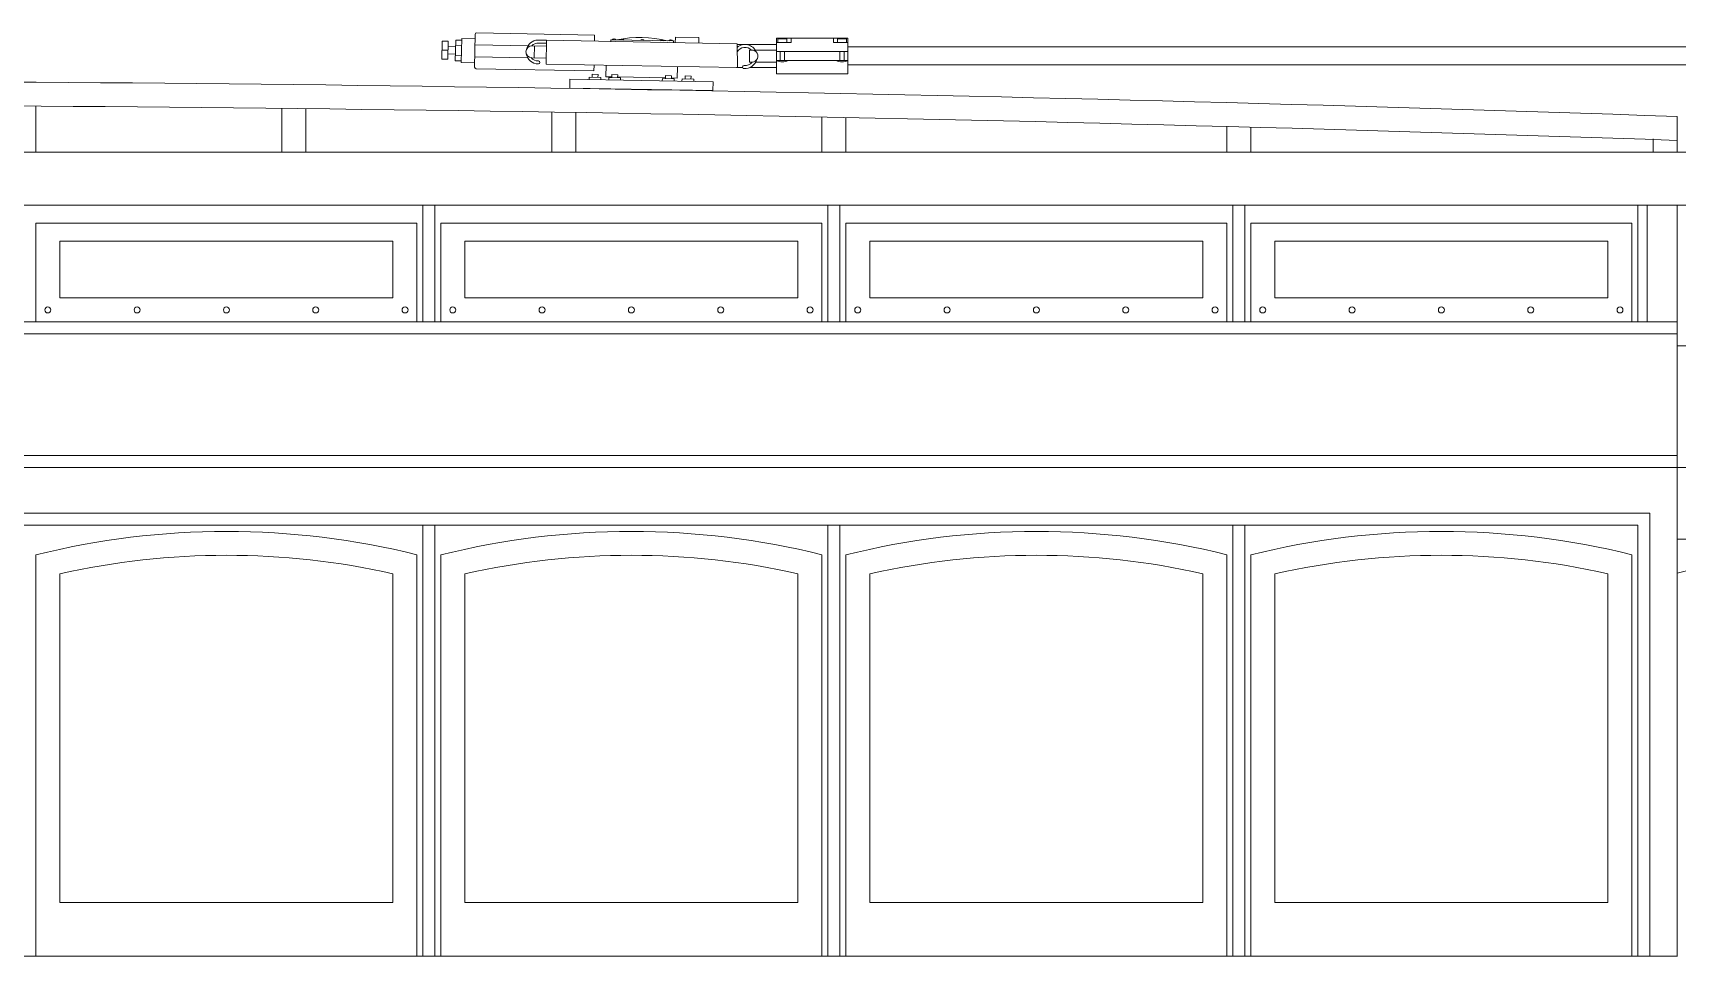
# Model space of a CAD drawing. Header units: inches. Extents: x 0 to 22, y 0 to 17.
# Drawn here: x 11.72 to 14.581, y 5.661 to 7.267 of the extents above; entities that cross this region are included whole.
import ezdxf

# ---------------------------------------------------------------- set-up
doc = ezdxf.new("R2010")
doc.units = ezdxf.units.IN
doc.header["$LTSCALE"] = 100
doc.header["$MEASUREMENT"] = 0
for name, color, linetype, lineweight in [('CARSIDE', 7, 'Continuous', 0), ('CLERESTORY', 7, 'Continuous', 0), ('FRONTDOOR', 7, 'Continuous', 0), ('MAINROOF', 7, 'Continuous', 0), ('TROLLEYPOLE', 7, 'Continuous', 0), ('VESTIBULEFACIA', 7, 'Continuous', 0), ('VESTIBULEROOF', 7, 'Continuous', 0)]:
    doc.layers.add(name, color=color, linetype=linetype, lineweight=lineweight)

msp = doc.modelspace()

# ---------------------------------------------------------------- linework, layer by layer
at = {"layer": 'CARSIDE'}
for p, q in [((7.4191, 6.5111), (14.5809, 6.5111)), ((7.4191, 6.5111), (14.5809, 6.5111)), ((7.4666, 6.43155), (14.5334, 6.43155)), ((7.4874, 6.41075), (14.5126, 6.41075)), ((11.7671, 5.75435), (12.3467, 5.75435)), ((12.4717, 5.75435), (13.0513, 5.75435)), ((13.1763, 5.75435), (13.7559, 5.75435)), ((13.8809, 5.75435), (14.4605, 5.75435)), ((7.4191, 5.66075), (14.5814, 5.66075))]:
    msp.add_line(p, q, dxfattribs=at)
at = {"layer": 'CARSIDE', "color": 7, "linetype": 'Continuous'}
for p, q in [((14.5809, 5.66075), (14.5809, 6.5111)), ((12.3988, 5.66075), (12.3988, 6.41075)), ((12.4196, 5.66075), (12.4196, 6.41075)), ((13.1034, 5.66075), (13.1034, 6.41075)), ((13.1242, 5.66075), (13.1242, 6.41075)), ((13.808, 5.66075), (13.808, 6.41075)), ((13.8288, 5.66075), (13.8288, 6.41075)), ((14.5126, 5.66075), (14.5126, 6.41075)), ((14.5334, 5.66075), (14.5334, 6.43155)), ((11.7254, 5.66075), (11.7254, 6.35896)), ((12.3884, 5.66075), (12.3884, 6.35915)), ((12.43, 5.66075), (12.43, 6.35896)), ((13.093, 5.66075), (13.093, 6.35915)), ((13.1346, 5.66075), (13.1346, 6.35896)), ((13.7976, 5.66075), (13.7976, 6.35915)), ((13.8392, 5.66075), (13.8392, 6.35896)), ((14.5022, 5.66075), (14.5022, 6.35915)), ((11.7671, 5.75435), (11.7671, 6.3261)), ((12.3467, 5.75435), (12.3467, 6.32627)), ((12.4717, 5.75435), (12.4717, 6.3261)), ((13.0513, 5.75435), (13.0513, 6.32627)), ((13.1763, 5.75435), (13.1763, 6.3261)), ((13.7559, 5.75435), (13.7559, 6.32627)), ((13.8809, 5.75435), (13.8809, 6.3261)), ((14.4605, 5.75435), (14.4605, 6.32627))]:
    msp.add_line(p, q, dxfattribs=at)
at = {"layer": 'CARSIDE', "linetype": 'Continuous'}
for centre, radius, start, end in [((12.05727, 5.03167), 1.36815, 75.99391, 104.0383), ((12.76187, 5.03167), 1.36815, 75.99391, 104.0383), ((13.46647, 5.03167), 1.36815, 75.99391, 104.0383), ((14.17107, 5.03167), 1.36815, 75.99391, 104.0383), ((12.05727, 5.03167), 1.32655, 77.39785, 102.63519), ((12.76187, 5.03167), 1.32655, 77.39785, 102.63519), ((13.46647, 5.03167), 1.32655, 77.39785, 102.63519), ((14.17107, 5.03167), 1.32655, 77.39785, 102.63519)]:
    msp.add_arc(centre, radius, start, end, dxfattribs=at)
at = {"layer": 'CLERESTORY', "color": 7, "linetype": 'Continuous'}
for p, q in [((11.7254, 7.0595), (11.7254, 7.13989)), ((12.1535, 7.0595), (12.1535, 7.13598)), ((12.1951, 7.0595), (12.1951, 7.1355)), ((12.6231, 7.0595), (12.6231, 7.12965)), ((12.6647, 7.0595), (12.6647, 7.12899)), ((13.0928, 7.0595), (13.0928, 7.1212)), ((13.1344, 7.0595), (13.1344, 7.12035)), ((13.7974, 7.0595), (13.7974, 7.10453)), ((13.839, 7.0595), (13.839, 7.1034)), ((14.5809, 7.0595), (14.5809, 7.12184)), ((14.5393, 7.0595), (14.5393, 7.08276)), ((12.3988, 6.7644), (12.3988, 6.9673)), ((12.4196, 6.7644), (12.4196, 6.9673)), ((13.1034, 6.7644), (13.1034, 6.9673)), ((13.1242, 6.7644), (13.1242, 6.9673)), ((13.808, 6.7644), (13.808, 6.9673)), ((13.8288, 6.7644), (13.8288, 6.9673)), ((14.5126, 6.7644), (14.5126, 6.9673)), ((14.5288, 6.7644), (14.5288, 6.9673)), ((14.5809, 6.7436), (14.5809, 6.9673)), ((11.7254, 6.7644), (11.7254, 6.9361)), ((12.3884, 6.7644), (12.3884, 6.9361)), ((12.43, 6.7644), (12.43, 6.9361)), ((13.093, 6.7644), (13.093, 6.9361)), ((13.1346, 6.7644), (13.1346, 6.9361)), ((13.7976, 6.7644), (13.7976, 6.9361)), ((13.8392, 6.7644), (13.8392, 6.9361)), ((14.5022, 6.7644), (14.5022, 6.9361)), ((11.7671, 6.806), (11.7671, 6.9049)), ((12.3467, 6.806), (12.3467, 6.9049)), ((12.4717, 6.806), (12.4717, 6.9049)), ((13.0513, 6.806), (13.0513, 6.9049)), ((13.1763, 6.806), (13.1763, 6.9049)), ((13.7559, 6.806), (13.7559, 6.9049)), ((13.8809, 6.806), (13.8809, 6.9049)), ((14.4605, 6.806), (14.4605, 6.9049))]:
    msp.add_line(p, q, dxfattribs=at)
at = {"layer": 'CLERESTORY'}
for p, q in [((7.45406, 7.0595), (14.8036, 7.0595)), ((7.31741, 6.9673), (14.70425, 6.9673)), ((11.7254, 6.9361), (12.3884, 6.9361)), ((12.43, 6.9361), (13.093, 6.9361)), ((13.1346, 6.9361), (13.7976, 6.9361)), ((13.8392, 6.9361), (14.5022, 6.9361)), ((11.7671, 6.9049), (12.3467, 6.9049)), ((12.4717, 6.9049), (13.0513, 6.9049)), ((13.1763, 6.9049), (13.7559, 6.9049)), ((13.8809, 6.9049), (14.4605, 6.9049)), ((11.7671, 6.806), (12.3467, 6.806)), ((12.4717, 6.806), (13.0513, 6.806)), ((13.1763, 6.806), (13.7559, 6.806)), ((13.8809, 6.806), (14.4605, 6.806)), ((11.6421, 6.7644), (14.5809, 6.7644)), ((11.65222, 6.7436), (14.5809, 6.7436))]:
    msp.add_line(p, q, dxfattribs=at)
at = {"layer": 'CLERESTORY', "linetype": 'Continuous'}
for centre in [(11.74613, 6.78515), (11.90153, 6.78515), (12.05693, 6.78515), (12.21233, 6.78515), (12.36773, 6.78515), (12.45073, 6.78515), (12.60613, 6.78515), (12.76153, 6.78515), (12.91693, 6.78515), (13.07233, 6.78515), (13.15533, 6.78515), (13.31073, 6.78515), (13.46613, 6.78515), (13.62153, 6.78515), (13.77693, 6.78515), (13.85993, 6.78515), (14.01533, 6.78515), (14.17073, 6.78515), (14.32613, 6.78515), (14.48153, 6.78515)]:
    msp.add_circle(centre, 0.0052, dxfattribs=at)
for centre, radius, start, end in [((10.98767, -96.54252), 103.72662, 88.0147981, 91.9740561), ((10.98767, -96.54216), 103.68466, 88.0139935, 91.9625119)]:
    msp.add_arc(centre, radius, start, end, dxfattribs=at)
at = {"layer": 'FRONTDOOR', "color": 7, "linetype": 'Continuous'}
msp.add_line((14.5809, 5.66075), (14.5809, 6.5111), dxfattribs=at)
at = {"layer": 'FRONTDOOR'}
msp.add_line((14.5809, 6.38629), (16.0866, 6.3863), dxfattribs=at)
at = {"layer": 'FRONTDOOR', "linetype": 'Continuous'}
msp.add_arc((14.92489, 4.98398), 1.38647, 75.83403, 104.36521, dxfattribs=at)
at = {"layer": 'MAINROOF'}
for p, q in [((11.6421, 6.7436), (14.5809, 6.7436)), ((7.4191, 6.5319), (14.5809, 6.5319))]:
    msp.add_line(p, q, dxfattribs=at)
at = {"layer": 'MAINROOF', "color": 7, "linetype": 'Continuous'}
msp.add_line((14.5809, 6.5111), (14.5809, 6.7436), dxfattribs=at)
at = {"layer": 'TROLLEYPOLE', "linetype": 'Continuous'}
for p, q in [((12.4924, 7.26735), (12.69744, 7.2636)), ((12.43185, 7.22171), (12.43242, 7.25285)), ((12.43242, 7.25285), (12.4428, 7.25266)), ((12.44223, 7.22152), (12.4428, 7.25266)), ((12.44263, 7.24358), (12.45561, 7.24334)), ((12.45516, 7.21887), (12.45582, 7.25483)), ((12.45566, 7.24584), (12.46604, 7.24565)), ((12.45582, 7.25483), (12.4662, 7.25464)), ((12.46549, 7.2159), (12.46625, 7.25743)), ((12.46625, 7.25743), (12.48961, 7.257)), ((12.48871, 7.2077), (12.48976, 7.2648)), ((12.48942, 7.24663), (12.58159, 7.24494)), ((12.58869, 7.24481), (12.61361, 7.24436)), ((12.59263, 7.22397), (12.59301, 7.24474)), ((12.59876, 7.25476), (12.61379, 7.25448)), ((12.60027, 7.24954), (12.6137, 7.24929)), ((12.61303, 7.21296), (12.61379, 7.25448)), ((12.61379, 7.25448), (12.94527, 7.24843)), ((12.69744, 7.2636), (12.69725, 7.25327)), ((12.72584, 7.25534), (12.72577, 7.25162)), ((12.72584, 7.25534), (12.83485, 7.25335)), ((12.73051, 7.25636), (12.73052, 7.25684)), ((12.73051, 7.25636), (12.73154, 7.25634)), ((12.73154, 7.25634), (12.73155, 7.25683)), ((12.74502, 7.25609), (12.74503, 7.25658)), ((12.74502, 7.25609), (12.74606, 7.25607)), ((12.74606, 7.25607), (12.74607, 7.25656)), ((12.77985, 7.25546), (12.77986, 7.25594)), ((12.77985, 7.25546), (12.78089, 7.25544)), ((12.78089, 7.25544), (12.7809, 7.25592)), ((12.81468, 7.25482), (12.81469, 7.2553)), ((12.81468, 7.25482), (12.81572, 7.2548)), ((12.81572, 7.2548), (12.81572, 7.25528)), ((12.82919, 7.25455), (12.8292, 7.25504)), ((12.82919, 7.25455), (12.83023, 7.25453)), ((12.83023, 7.25453), (12.83024, 7.25502)), ((12.83485, 7.25335), (12.83479, 7.25003)), ((12.83811, 7.25978), (12.83793, 7.24999)), ((12.83811, 7.25978), (12.87909, 7.25903)), ((12.87909, 7.25903), (12.87892, 7.24939)), ((12.94613, 7.2069), (12.94527, 7.24843)), ((13.01371, 7.24731), (12.94529, 7.24729)), ((13.0137, 7.25831), (13.13831, 7.25833)), ((13.0137, 7.25831), (13.01371, 7.21159)), ((13.0137, 7.25831), (13.01371, 7.24014)), ((13.01371, 7.25053), (13.03927, 7.25053)), ((13.01371, 7.24534), (13.01371, 7.23806)), ((13.0163, 7.25703), (13.03188, 7.25704)), ((13.0163, 7.25703), (13.0163, 7.25053)), ((13.03188, 7.25704), (13.03188, 7.25053)), ((13.03927, 7.25832), (13.03927, 7.25053)), ((13.11339, 7.25833), (13.11339, 7.25054)), ((13.11339, 7.25054), (13.13831, 7.25055)), ((13.12013, 7.25705), (13.13571, 7.25705)), ((13.12013, 7.25705), (13.12014, 7.25054)), ((13.13571, 7.25705), (13.13571, 7.25055)), ((13.13831, 7.25833), (13.13832, 7.19603)), ((13.13831, 7.24296), (15.96179, 7.24292)), ((12.43185, 7.22171), (12.44223, 7.22152)), ((12.43213, 7.23728), (12.44252, 7.23709)), ((12.43213, 7.23728), (12.44252, 7.23709)), ((12.4424, 7.2306), (12.45537, 7.23037)), ((12.45516, 7.21887), (12.46555, 7.21868)), ((12.45533, 7.22786), (12.46571, 7.22767)), ((12.46549, 7.2159), (12.48885, 7.21547)), ((12.48904, 7.22587), (12.58094, 7.22419)), ((12.58831, 7.22405), (12.61323, 7.2236)), ((12.61303, 7.21296), (12.94647, 7.20686)), ((12.69648, 7.21145), (12.6963, 7.20131)), ((12.71762, 7.21104), (12.71726, 7.19096)), ((12.96698, 7.23717), (12.97131, 7.23717)), ((12.96699, 7.21641), (12.96698, 7.23717)), ((12.96699, 7.21641), (12.97131, 7.21641)), ((12.97698, 7.23717), (13.01371, 7.23718)), ((12.9777, 7.21641), (13.01371, 7.21641)), ((13.01371, 7.23495), (13.13831, 7.23497)), ((13.01371, 7.21935), (13.13831, 7.21937)), ((13.01371, 7.21419), (13.01371, 7.19601)), ((13.0202, 7.23495), (13.0202, 7.21938)), ((13.02799, 7.23495), (13.02799, 7.21938)), ((13.12403, 7.23497), (13.12403, 7.21939)), ((13.13182, 7.23497), (13.13182, 7.2194)), ((13.13831, 7.21178), (15.96122, 7.21178)), ((12.49126, 7.20506), (12.6963, 7.20131)), ((12.65421, 7.17134), (12.65449, 7.18692)), ((12.68785, 7.1902), (12.68778, 7.18631)), ((12.69302, 7.19011), (12.69312, 7.1953)), ((12.7034, 7.18992), (12.7035, 7.19511)), ((12.70862, 7.18982), (12.70855, 7.18593)), ((12.72205, 7.18957), (12.72198, 7.18568)), ((12.72721, 7.18948), (12.72731, 7.19467)), ((12.7376, 7.18929), (12.73769, 7.19448)), ((12.74281, 7.1892), (12.74274, 7.1853)), ((12.8154, 7.18787), (12.81533, 7.18397)), ((12.82061, 7.18777), (12.82071, 7.19296)), ((12.831, 7.18758), (12.83109, 7.19277)), ((12.83616, 7.18749), (12.83609, 7.18359)), ((12.84151, 7.2076), (12.84116, 7.18869)), ((12.84959, 7.18724), (12.84952, 7.18335)), ((12.85481, 7.18715), (12.8549, 7.19234)), ((12.86519, 7.18696), (12.86528, 7.19215)), ((12.87036, 7.18686), (12.87029, 7.18297)), ((12.90337, 7.16679), (12.90365, 7.18236)), ((12.94445, 7.20686), (12.95501, 7.20686)), ((12.9676, 7.20687), (13.01371, 7.20689)), ((13.01371, 7.19601), (13.13832, 7.19603))]:
    msp.add_line(p, q, dxfattribs=at)
at = {"layer": 'TROLLEYPOLE'}
for p, q in [((12.90365, 7.18236), (12.65449, 7.18692)), ((12.70862, 7.18982), (12.68785, 7.1902)), ((12.7035, 7.19511), (12.69312, 7.1953)), ((12.72724, 7.19078), (12.71726, 7.19096)), ((12.74281, 7.1892), (12.72205, 7.18957)), ((12.73769, 7.19448), (12.72731, 7.19467)), ((12.82064, 7.18907), (12.73762, 7.19059)), ((12.8154, 7.18787), (12.83616, 7.18749)), ((12.82071, 7.19296), (12.83109, 7.19277)), ((12.84116, 7.18869), (12.83102, 7.18888)), ((12.84959, 7.18724), (12.87036, 7.18686)), ((12.8549, 7.19234), (12.86528, 7.19215)), ((12.90337, 7.16679), (12.65421, 7.17134))]:
    msp.add_line(p, q, dxfattribs=at)
at = {"layer": 'TROLLEYPOLE', "linetype": 'Continuous'}
for centre, radius, start, end in [((12.49235, 7.26475), 0.0026, 88.9518, 178.9518), ((12.5885, 7.23443), 0.01038, 88.9518, 268.9518), ((12.59924, 7.234), 0.02077, 91.31529, 167.21147), ((12.59924, 7.234), 0.01558, 86.22261, 135.94985), ((12.73096, 7.25282), 0.00405, 96.31769, 142.0819), ((12.73096, 7.25282), 0.00405, 35.8217, 81.58591), ((12.77693, 7.0698), 0.18977, 75.51868, 102.38492), ((12.74548, 7.25255), 0.00405, 96.31769, 142.0819), ((12.74548, 7.25255), 0.00405, 35.8217, 81.58591), ((12.78031, 7.25192), 0.00405, 96.31769, 142.0819), ((12.78031, 7.25192), 0.00405, 35.8217, 81.58591), ((12.81513, 7.25128), 0.00405, 96.31769, 142.0819), ((12.81513, 7.25128), 0.00405, 35.8217, 81.58591), ((12.82965, 7.25101), 0.00405, 96.31769, 142.0819), ((12.82965, 7.25101), 0.00405, 35.8217, 81.58591), ((12.95913, 7.22655), 0.02077, 22.26054, 131.38426), ((12.95913, 7.22655), 0.01558, 42.98604, 150.56536), ((12.59924, 7.234), 0.02077, -171.85753, -89.29356), ((12.59924, 7.234), 0.01558, -141.15248, -88.70839), ((12.59966, 7.21585), 0.0026, -91.0482, 88.9518), ((12.95745, 7.20778), 0.00261, 87.04914, 269.49358), ((12.95921, 7.22586), 0.02077, -94.90585, -16.57319), ((12.95921, 7.22586), 0.01558, -95.55357, -37.37357), ((12.97131, 7.22679), 0.01038, 45.69978, 90.00899), ((12.97131, 7.22679), 0.01038, -89.99101, 45.69978), ((13.02409, 7.24049), 0.02352, -116.18326, -63.79876), ((13.12792, 7.2405), 0.02352, -116.18326, -63.79876), ((12.49131, 7.20765), 0.0026, 178.9518, 268.9518)]:
    msp.add_arc(centre, radius, start, end, dxfattribs=at)
at = {"layer": 'VESTIBULEFACIA'}
for p, q in [((14.5809, 6.5111), (16.45286, 6.5111)), ((14.5809, 6.38629), (16.09386, 6.3863))]:
    msp.add_line(p, q, dxfattribs=at)
at = {"layer": 'VESTIBULEFACIA', "color": 7, "linetype": 'Continuous'}
msp.add_line((14.5809, 6.38629), (14.5809, 6.5111), dxfattribs=at)
at = {"layer": 'VESTIBULEROOF'}
for p, q in [((14.5809, 6.7228), (15.8283, 6.7228)), ((14.5809, 6.5111), (16.4737, 6.5111))]:
    msp.add_line(p, q, dxfattribs=at)
at = {"layer": 'VESTIBULEROOF', "color": 7, "linetype": 'Continuous'}
msp.add_line((14.5809, 6.5111), (14.5809, 6.7228), dxfattribs=at)

doc.saveas('drawing.dxf')
